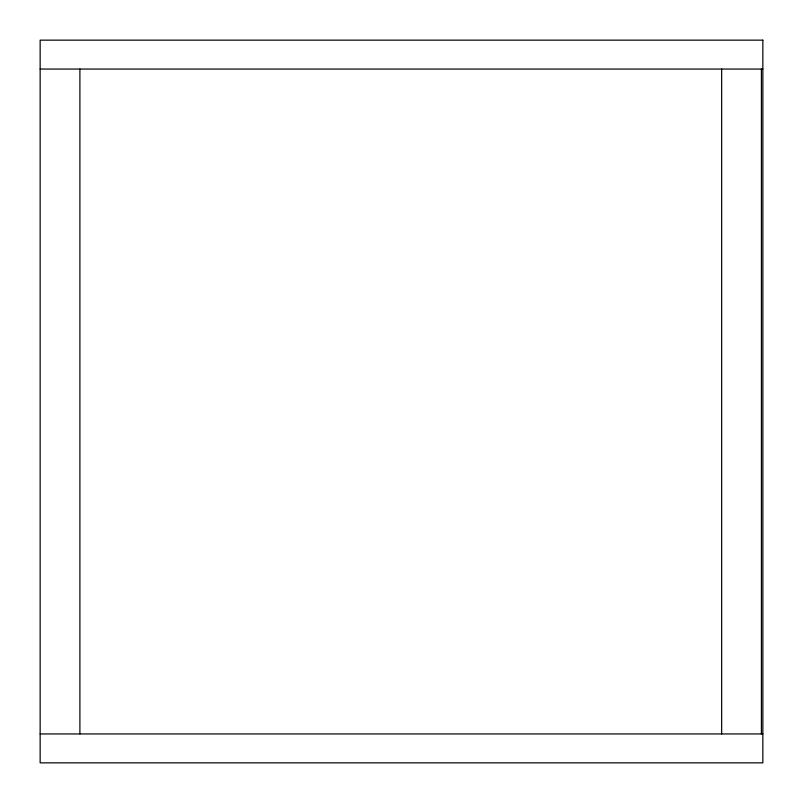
<?xml version="1.0" encoding="UTF-8"?>
<svg xmlns="http://www.w3.org/2000/svg" width="803" height="803" viewBox="0 0 803 803"><rect width="100%" height="100%" fill="white"/><g stroke="black" fill="none" stroke-linecap="round" stroke-linejoin="round"><path stroke-width="1.2" d="M40.15 69.058L762.85 69.058M40.15 733.942L762.85 733.942M761.405 69.058L761.405 733.942M721.656 69.058L721.656 733.942M79.898 69.058L79.898 733.942M762.85 40.15L40.15 40.15L40.15 762.85L762.85 762.85L762.85 40.15"/></g></svg>
